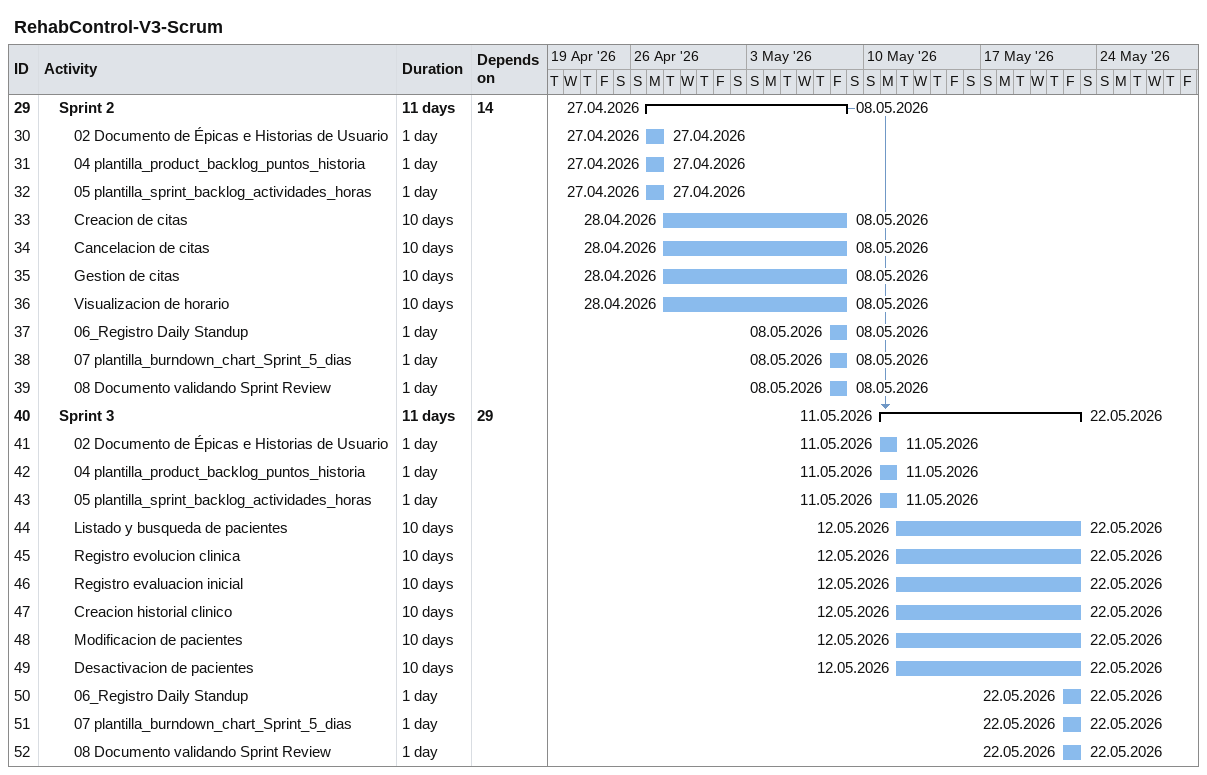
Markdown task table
RehabControl-V3-Scrum

| ID | Level | Task | Duration | Start | Finish | Predecessors |
|---|---|---|---|---|---|---|
| 29 | 2 | **Sprint 2** | 11d | 2026-04-27 | 2026-05-08 | 14 |
| 30 | 3 | 02 Documento de Épicas e Historias de Usuario | 1d | 2026-04-27 | 2026-04-27 |  |
| 31 | 3 | 04 plantilla_product_backlog_puntos_historia | 1d | 2026-04-27 | 2026-04-27 |  |
| 32 | 3 | 05 plantilla_sprint_backlog_actividades_horas | 1d | 2026-04-27 | 2026-04-27 |  |
| 33 | 3 | Creacion de citas | 10d | 2026-04-28 | 2026-05-08 |  |
| 34 | 3 | Cancelacion de citas | 10d | 2026-04-28 | 2026-05-08 |  |
| 35 | 3 | Gestion de citas | 10d | 2026-04-28 | 2026-05-08 |  |
| 36 | 3 | Visualizacion de horario | 10d | 2026-04-28 | 2026-05-08 |  |
| 37 | 3 | 06_Registro Daily Standup | 1d | 2026-05-08 | 2026-05-08 |  |
| 38 | 3 | 07 plantilla_burndown_chart_Sprint_5_dias | 1d | 2026-05-08 | 2026-05-08 |  |
| 39 | 3 | 08 Documento validando Sprint Review | 1d | 2026-05-08 | 2026-05-08 |  |
| 40 | 2 | **Sprint 3** | 11d | 2026-05-11 | 2026-05-22 | 29 |
| 41 | 3 | 02 Documento de Épicas e Historias de Usuario | 1d | 2026-05-11 | 2026-05-11 |  |
| 42 | 3 | 04 plantilla_product_backlog_puntos_historia | 1d | 2026-05-11 | 2026-05-11 |  |
| 43 | 3 | 05 plantilla_sprint_backlog_actividades_horas | 1d | 2026-05-11 | 2026-05-11 |  |
| 44 | 3 | Listado y busqueda de pacientes | 10d | 2026-05-12 | 2026-05-22 |  |
| 45 | 3 | Registro evolucion clinica | 10d | 2026-05-12 | 2026-05-22 |  |
| 46 | 3 | Registro evaluacion inicial | 10d | 2026-05-12 | 2026-05-22 |  |
| 47 | 3 | Creacion historial clinico | 10d | 2026-05-12 | 2026-05-22 |  |
| 48 | 3 | Modificacion de pacientes | 10d | 2026-05-12 | 2026-05-22 |  |
| 49 | 3 | Desactivacion de pacientes | 10d | 2026-05-12 | 2026-05-22 |  |
| 50 | 3 | 06_Registro Daily Standup | 1d | 2026-05-22 | 2026-05-22 |  |
| 51 | 3 | 07 plantilla_burndown_chart_Sprint_5_dias | 1d | 2026-05-22 | 2026-05-22 |  |
| 52 | 3 | 08 Documento validando Sprint Review | 1d | 2026-05-22 | 2026-05-22 |  |
